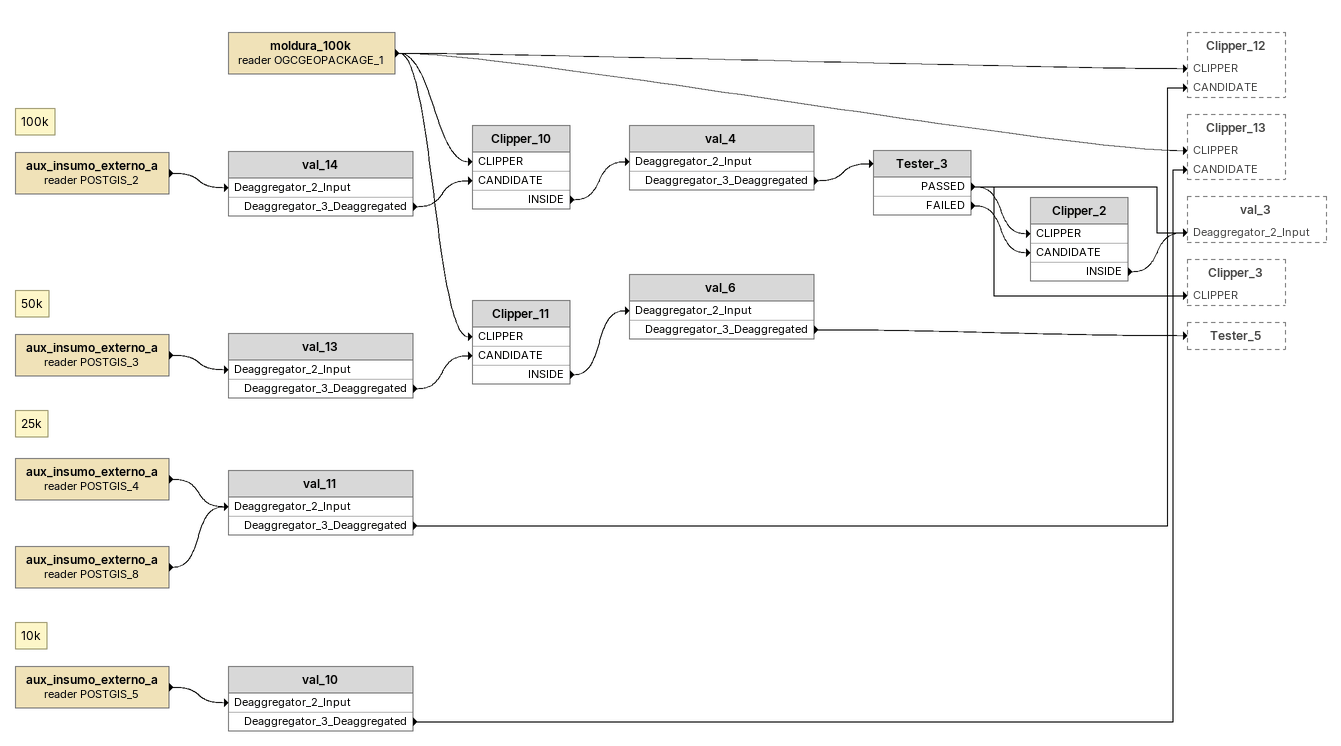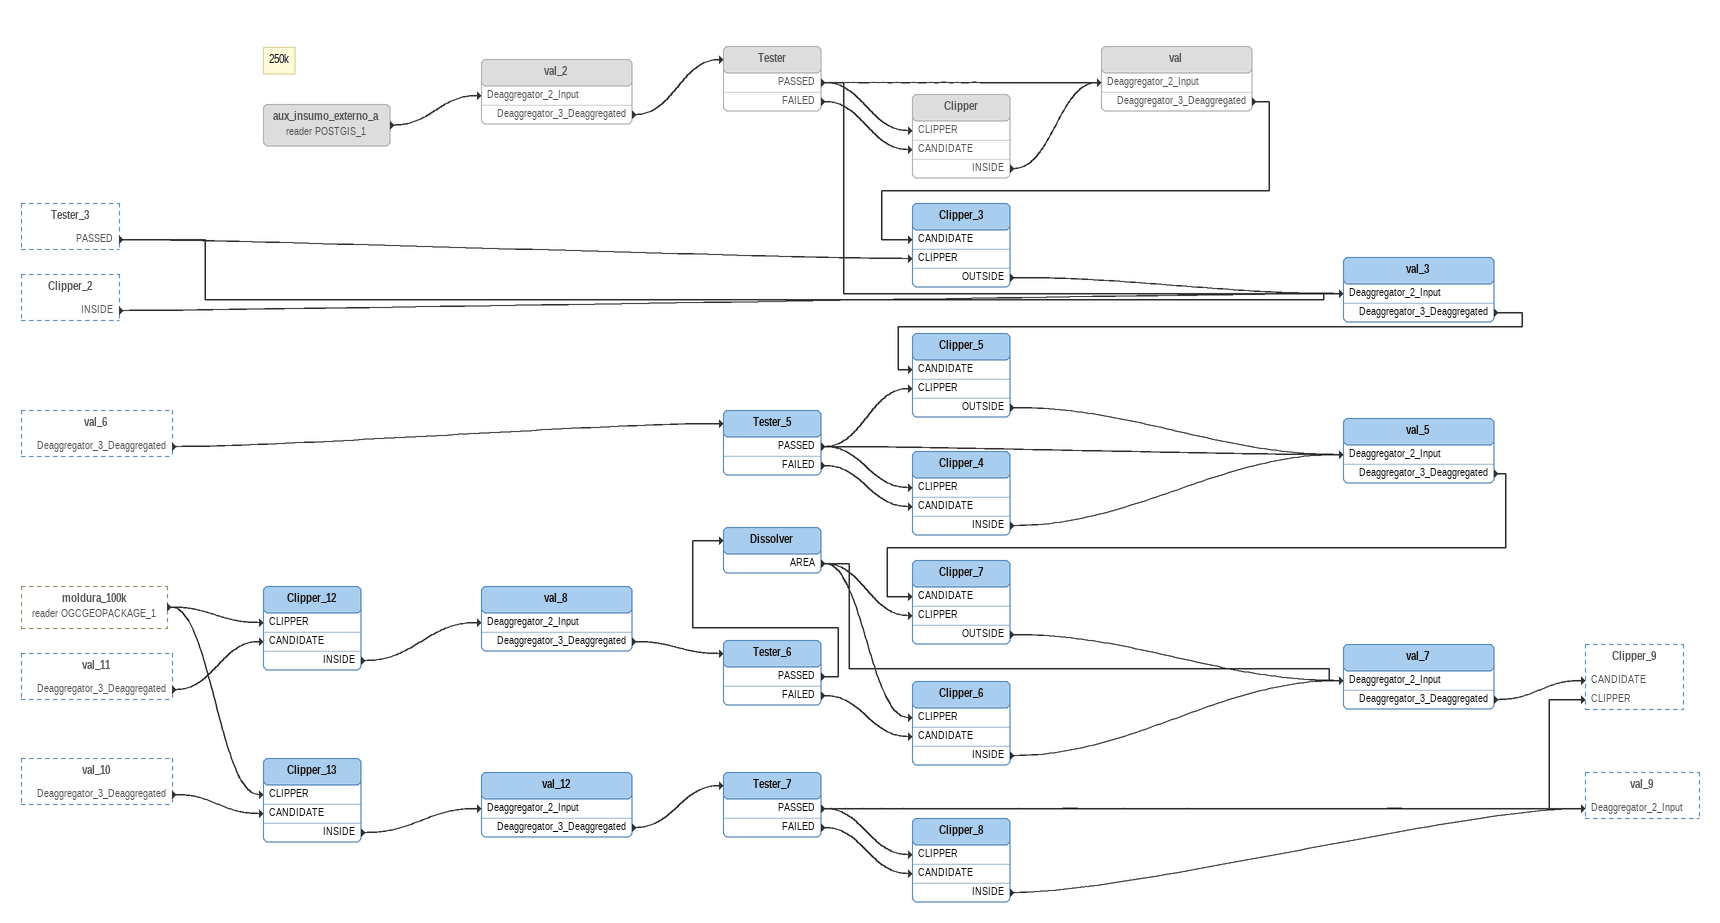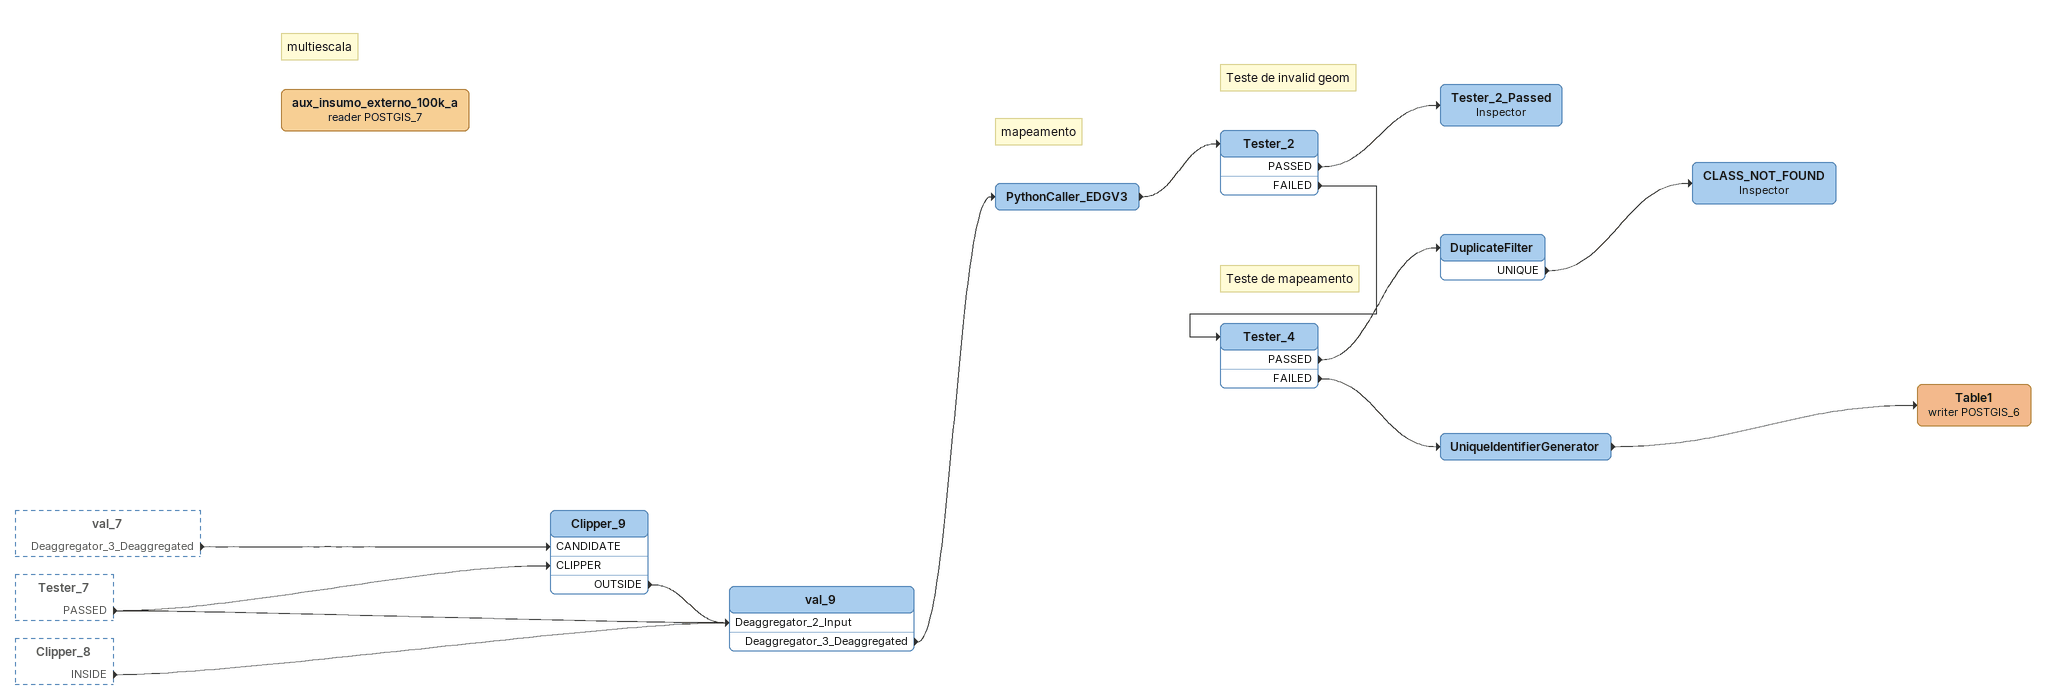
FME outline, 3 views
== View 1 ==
Note: 100k
aux_insumo_externo_a (reader POSTGIS_2)
    -> val_14 [Deaggregator_2_Input]
val_14
    Deaggregator_3_Deaggregated -> Clipper_10 [CANDIDATE]
aux_insumo_externo_a (reader POSTGIS_8)
    -> val_11 [Deaggregator_2_Input]
Note: 10k
aux_insumo_externo_a (reader POSTGIS_5)
    -> val_10 [Deaggregator_2_Input]
val_10
    Deaggregator_3_Deaggregated -> Clipper_13 [CANDIDATE]
Note: 50k
aux_insumo_externo_a (reader POSTGIS_3)
    -> val_13 [Deaggregator_2_Input]
val_13
    Deaggregator_3_Deaggregated -> Clipper_11 [CANDIDATE]
Note: 25k
aux_insumo_externo_a (reader POSTGIS_4)
    -> val_11 [Deaggregator_2_Input]
val_11
    Deaggregator_3_Deaggregated -> Clipper_12 [CANDIDATE]
moldura_100k (reader OGCGEOPACKAGE_1)
    -> Clipper_10 [CLIPPER]
    -> Clipper_11 [CLIPPER]
    -> Clipper_12 [CLIPPER]
    -> Clipper_13 [CLIPPER]
Clipper_10
    INSIDE -> val_4 [Deaggregator_2_Input]
val_4
    Deaggregator_3_Deaggregated -> Tester_3
Tester_3
    PASSED -> Clipper_2 [CLIPPER]
    PASSED -> val_3 [Deaggregator_2_Input]
    PASSED -> Clipper_3 [CLIPPER]
    FAILED -> Clipper_2 [CANDIDATE]
Clipper_2
    INSIDE -> val_3 [Deaggregator_2_Input]
Clipper_11
    INSIDE -> val_6 [Deaggregator_2_Input]
val_6
    Deaggregator_3_Deaggregated -> Tester_5

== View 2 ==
Tester_3 [outside]
    PASSED -> val_3 [Deaggregator_2_Input]
    PASSED -> Clipper_3 [CLIPPER]
Clipper_2 [outside]
    INSIDE -> val_3 [Deaggregator_2_Input]
val_6 [outside]
    Deaggregator_3_Deaggregated -> Tester_5
moldura_100k (reader OGCGEOPACKAGE_1) [outside]
    -> Clipper_12 [CLIPPER]
    -> Clipper_13 [CLIPPER]
val_11 [outside]
    Deaggregator_3_Deaggregated -> Clipper_12 [CANDIDATE]
val_10 [outside]
    Deaggregator_3_Deaggregated -> Clipper_13 [CANDIDATE]
Tester_5
    PASSED -> Clipper_4 [CLIPPER]
    PASSED -> val_5 [Deaggregator_2_Input]
    PASSED -> Clipper_5 [CLIPPER]
    FAILED -> Clipper_4 [CANDIDATE]
Clipper_4
    INSIDE -> val_5 [Deaggregator_2_Input]
Clipper_12
    INSIDE -> val_8 [Deaggregator_2_Input]
val_8
    Deaggregator_3_Deaggregated -> Tester_6
Tester_6
    PASSED -> Dissolver
    FAILED -> Clipper_6 [CANDIDATE]
Dissolver
    AREA -> Clipper_6 [CLIPPER]
    AREA -> val_7 [Deaggregator_2_Input]
    AREA -> Clipper_7 [CLIPPER]
Clipper_6
    INSIDE -> val_7 [Deaggregator_2_Input]
Clipper_13
    INSIDE -> val_12 [Deaggregator_2_Input]
val_12
    Deaggregator_3_Deaggregated -> Tester_7
Tester_7
    PASSED -> Clipper_8 [CLIPPER]
    PASSED -> val_9 [Deaggregator_2_Input]
    PASSED -> Clipper_9 [CLIPPER]
    FAILED -> Clipper_8 [CANDIDATE]
Clipper_8
    INSIDE -> val_9 [Deaggregator_2_Input]
Note: 250k
aux_insumo_externo_a (reader POSTGIS_1) [off]
    -> val_2 [Deaggregator_2_Input]
val_2 [off]
    Deaggregator_3_Deaggregated -> Tester
Tester [off]
    PASSED -> Clipper [CLIPPER]
    PASSED -> val [Deaggregator_2_Input]
    PASSED -> val_3 [Deaggregator_2_Input]
    FAILED -> Clipper [CANDIDATE]
Clipper [off]
    INSIDE -> val [Deaggregator_2_Input]
val [off]
    Deaggregator_3_Deaggregated -> Clipper_3 [CANDIDATE]
Clipper_3
    OUTSIDE -> val_3 [Deaggregator_2_Input]
val_3
    Deaggregator_3_Deaggregated -> Clipper_5 [CANDIDATE]
Clipper_5
    OUTSIDE -> val_5 [Deaggregator_2_Input]
val_5
    Deaggregator_3_Deaggregated -> Clipper_7 [CANDIDATE]
Clipper_7
    OUTSIDE -> val_7 [Deaggregator_2_Input]
val_7
    Deaggregator_3_Deaggregated -> Clipper_9 [CANDIDATE]

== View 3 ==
val_7 [outside]
    Deaggregator_3_Deaggregated -> Clipper_9 [CANDIDATE]
Tester_7 [outside]
    PASSED -> val_9 [Deaggregator_2_Input]
    PASSED -> Clipper_9 [CLIPPER]
Clipper_8 [outside]
    INSIDE -> val_9 [Deaggregator_2_Input]
Note: multiescala
aux_insumo_externo_100k_a (reader POSTGIS_7)
Clipper_9
    OUTSIDE -> val_9 [Deaggregator_2_Input]
val_9
    Deaggregator_3_Deaggregated -> PythonCaller_EDGV3
Note: mapeamento
PythonCaller_EDGV3
    -> Tester_2
Note: Teste de invalid geom
Tester_2
    PASSED -> Tester_2_Passed
    FAILED -> Tester_4
Tester_2_Passed: Inspector
Note: Teste de mapeamento
Tester_4
    PASSED -> DuplicateFilter
    FAILED -> UniqueIdentifierGenerator
DuplicateFilter
    UNIQUE -> CLASS_NOT_FOUND
CLASS_NOT_FOUND: Inspector
UniqueIdentifierGenerator
    -> Table1 (writer POSTGIS_6)
Table1 (writer POSTGIS_6)
